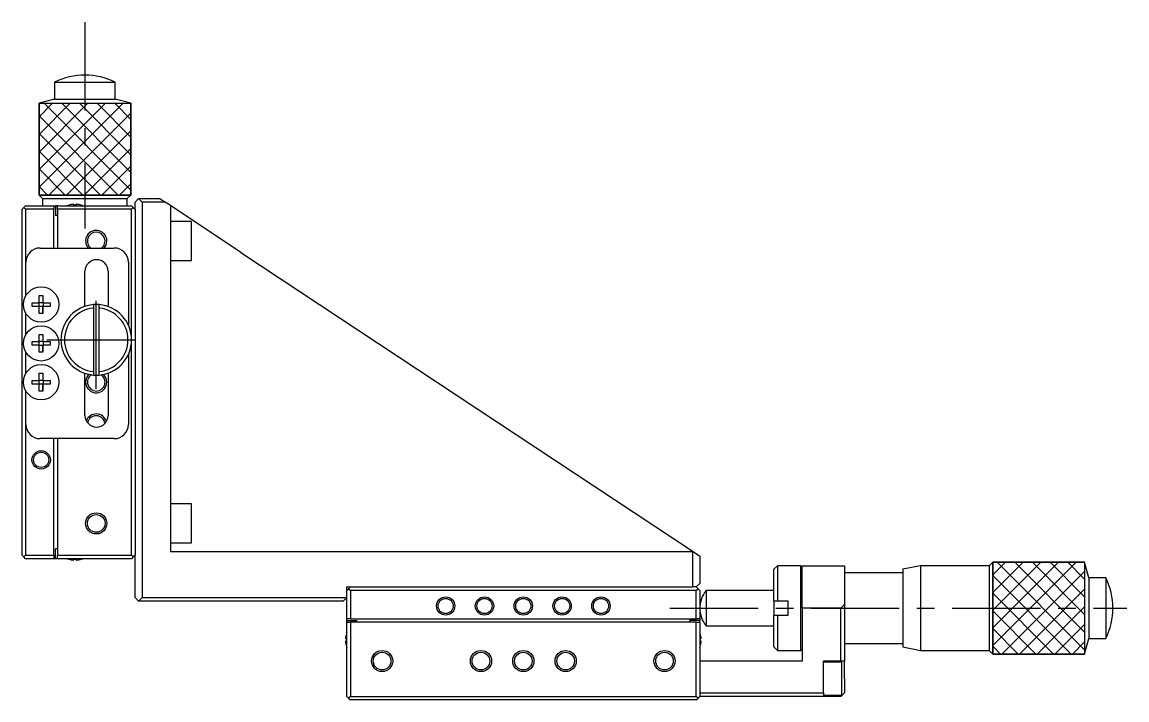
# Model space of a CAD drawing. Extents: x -319 to 370, y 6 to 505.
# Drawn here: x -262.4 to -105.9, y 237.8 to 333.8 of the extents above; entities that cross this region are included whole.
import ezdxf

# ---------------------------------------------------------------- set-up
doc = ezdxf.new("R2010")
doc.units = 0
doc.header["$LTSCALE"] = 10
doc.linetypes.add('CENTER', pattern=[2, 1.25, -0.25, 0.25, -0.25])
doc.linetypes.add('DASHED', pattern=[3.5, 2, -1.5])
doc.layers.get('0').update_dxf_attribs({"linetype": 'CONTINUOUS'})
doc.layers.add('CENTER', color=1, linetype='CENTER')

msp = doc.modelspace()

# ---------------------------------------------------------------- linework, layer by layer
at = {"color": 7, "linetype": 'CONTINUOUS'}
for p, q in [((-257.752918, 325.29641), (-249.152918, 325.29641)), ((-257.752918, 325.29641), (-257.752918, 322.885899)), ((-249.152918, 322.885899), (-249.152918, 325.29641)), ((-257.752918, 322.885899), (-259.952917, 322.296411)), ((-257.752918, 322.885899), (-249.152918, 322.885899)), ((-246.952919, 322.296411), (-249.152918, 322.885899)), ((-259.952917, 309.29641), (-259.452914, 308.796408)), ((-259.452914, 308.796408), (-247.452922, 308.796408)), ((-259.452914, 308.796408), (-259.452914, 307.796404)), ((-247.452922, 308.796408), (-246.952919, 309.29641)), ((-247.452922, 307.796404), (-247.452922, 308.796408)), ((-245.852918, 308.796404), (-246.352918, 308.296404)), ((-245.352918, 308.296404), (-245.852918, 308.796404)), ((-245.852918, 308.796404), (-242.852918, 308.796404)), ((-242.852918, 308.796404), (-242.097501, 308.296404)), ((-262.352918, 307.296404), (-262.102918, 307.546404)), ((-262.352918, 258.296404), (-262.352918, 307.296404)), ((-262.102918, 307.546404), (-261.852918, 307.796404)), ((-261.852918, 307.296404), (-262.102918, 307.546404)), ((-261.852918, 307.796404), (-257.852918, 307.796404)), ((-261.852918, 307.296404), (-261.852918, 294.983838)), ((-257.852918, 307.296404), (-261.852918, 307.296404)), ((-257.852918, 307.796404), (-257.852918, 307.296404)), ((-257.852918, 307.796404), (-257.602918, 307.796404)), ((-257.852918, 301.796404), (-257.852918, 307.296404)), ((-257.602918, 307.796404), (-257.602918, 306.396404)), ((-257.352918, 307.796404), (-257.602918, 307.796404)), ((-257.352918, 307.796404), (-246.852918, 307.796404)), ((-257.352918, 307.296404), (-257.352918, 307.796404)), ((-246.852918, 307.296404), (-257.352918, 307.296404)), ((-257.352918, 307.296404), (-257.352918, 301.796404)), ((-255.73928, 307.865926), (-255.741534, 307.870548)), ((-255.032918, 307.865926), (-255.032918, 307.986263)), ((-254.672918, 307.865926), (-255.032918, 307.865926)), ((-254.672918, 307.986263), (-254.672918, 307.865926)), ((-253.964302, 307.870548), (-253.966557, 307.865926)), ((-246.852918, 307.796404), (-246.602918, 307.546404)), ((-246.602918, 307.546404), (-246.852918, 307.296404)), ((-246.852918, 288.796404), (-246.852918, 307.296404)), ((-246.602918, 307.546404), (-246.352918, 307.296404)), ((-246.352918, 307.296404), (-246.352918, 308.296404)), ((-246.352918, 307.296404), (-246.352918, 258.296404)), ((-245.352918, 308.296404), (-245.352918, 252.296404)), ((-242.097501, 308.296404), (-245.352918, 308.296404)), ((-241.352918, 307.803576), (-242.097501, 308.296404)), ((-241.352918, 307.803576), (-241.352918, 258.796404)), ((-231.352918, 301.18472), (-241.352918, 307.803576)), ((-257.352918, 306.396404), (-257.602918, 306.396404)), ((-238.352918, 305.546404), (-241.352918, 305.546404)), ((-238.352918, 300.046404), (-238.352918, 305.546404)), ((-259.802918, 301.796404), (-249.302918, 301.796404)), ((-231.352918, 301.18472), (-167.311159, 258.796404)), ((-261.802918, 295.072139), (-261.802918, 299.796404)), ((-247.302918, 299.796404), (-247.302918, 290.869445)), ((-241.352918, 300.046404), (-238.352918, 300.046404)), ((-253.452918, 293.533492), (-253.452918, 298.496404)), ((-250.152918, 298.496404), (-250.152918, 293.498531)), ((-259.912918, 295.054994), (-259.392918, 295.054994)), ((-259.912918, 294.056404), (-259.912918, 295.054994)), ((-259.392918, 295.054994), (-259.392918, 294.056404)), ((-259.392918, 295.054994), (-259.392918, 294.097779)), ((-260.911508, 294.056404), (-259.912918, 294.056404)), ((-260.911508, 293.536404), (-260.911508, 294.056404)), ((-259.912918, 293.536404), (-260.911508, 293.536404)), ((-259.954293, 293.536404), (-259.954293, 294.056404)), ((-259.912918, 294.097779), (-259.392918, 294.097779)), ((-259.912918, 292.537815), (-259.912918, 293.536404)), ((-259.392918, 293.495029), (-259.912918, 293.495029)), ((-259.392918, 294.097779), (-259.392918, 294.056404)), ((-259.392918, 294.056404), (-258.394329, 294.056404)), ((-259.392918, 293.536404), (-259.392918, 292.537815)), ((-258.394329, 293.536404), (-259.392918, 293.536404)), ((-259.392918, 293.536404), (-259.392918, 293.495029)), ((-259.392918, 292.537815), (-259.392918, 293.495029)), ((-259.351543, 294.056404), (-259.351543, 293.536404)), ((-258.394329, 294.056404), (-258.394329, 293.536404)), ((-252.252918, 293.780378), (-252.252918, 293.278591)), ((-252.252918, 293.278591), (-252.252918, 284.314217)), ((-251.452918, 283.81243), (-251.452918, 293.780378)), ((-251.452918, 293.278591), (-251.452918, 293.780378)), ((-251.452918, 284.314217), (-251.452918, 293.278591)), ((-261.852918, 292.60897), (-261.852918, 289.483838)), ((-261.802918, 289.572139), (-261.802918, 292.520669)), ((-259.392918, 292.537815), (-259.912918, 292.537815)), ((-259.912918, 289.554994), (-259.392918, 289.554994)), ((-259.912918, 288.556404), (-259.912918, 289.554994)), ((-259.392918, 289.554994), (-259.392918, 288.556404)), ((-259.392918, 289.554994), (-259.392918, 288.597779)), ((-260.911508, 288.036404), (-260.911508, 288.556404)), ((-260.911508, 288.556404), (-259.912918, 288.556404)), ((-259.912918, 288.036404), (-260.911508, 288.036404)), ((-259.954293, 288.036404), (-259.954293, 288.556404)), ((-259.912918, 288.597779), (-259.392918, 288.597779)), ((-259.912918, 287.037815), (-259.912918, 288.036404)), ((-259.392918, 287.995029), (-259.912918, 287.995029)), ((-259.392918, 288.597779), (-259.392918, 288.556404)), ((-259.392918, 288.556404), (-258.394329, 288.556404)), ((-259.392918, 288.036404), (-259.392918, 287.037815)), ((-258.394329, 288.036404), (-259.392918, 288.036404)), ((-259.392918, 288.036404), (-259.392918, 287.995029)), ((-259.392918, 287.037815), (-259.392918, 287.995029)), ((-259.351543, 288.556404), (-259.351543, 288.036404)), ((-258.394329, 288.556404), (-258.394329, 288.036404)), ((-246.852918, 258.296404), (-246.852918, 288.796404)), ((-261.852918, 287.10897), (-261.852918, 283.983838)), ((-261.802918, 284.072139), (-261.802918, 287.020669)), ((-259.392918, 287.037815), (-259.912918, 287.037815)), ((-247.302918, 286.723363), (-247.302918, 276.796404)), ((-259.912918, 284.054994), (-259.392918, 284.054994)), ((-259.912918, 283.056404), (-259.912918, 284.054994)), ((-259.392918, 284.054994), (-259.392918, 283.056404)), ((-259.392918, 284.054994), (-259.392918, 283.097779)), ((-253.452918, 278.096404), (-253.452918, 284.059316)), ((-252.252918, 284.314217), (-252.252918, 283.81243)), ((-251.452918, 283.81243), (-251.452918, 284.314217)), ((-250.152918, 284.094277), (-250.152918, 278.096404)), ((-260.911508, 282.536404), (-260.911508, 283.056404)), ((-260.911508, 283.056404), (-259.912918, 283.056404)), ((-259.912918, 282.536404), (-260.911508, 282.536404)), ((-259.954293, 282.536404), (-259.954293, 283.056404)), ((-259.912918, 283.097779), (-259.392918, 283.097779)), ((-259.912918, 281.537815), (-259.912918, 282.536404)), ((-259.392918, 282.495029), (-259.912918, 282.495029)), ((-259.392918, 283.097779), (-259.392918, 283.056404)), ((-259.392918, 283.056404), (-258.394329, 283.056404)), ((-259.392918, 282.536404), (-259.392918, 281.537815)), ((-258.394329, 282.536404), (-259.392918, 282.536404)), ((-259.392918, 282.536404), (-259.392918, 282.495029)), ((-259.392918, 281.537815), (-259.392918, 282.495029)), ((-259.351543, 283.056404), (-259.351543, 282.536404)), ((-258.394329, 283.056404), (-258.394329, 282.536404)), ((-261.852918, 281.60897), (-261.852918, 258.296404)), ((-261.802918, 276.796404), (-261.802918, 281.520669)), ((-259.392918, 281.537815), (-259.912918, 281.537815)), ((-249.302918, 274.796404), (-259.802918, 274.796404)), ((-257.852918, 258.296404), (-257.852918, 274.796404)), ((-257.352918, 274.796404), (-257.352918, 258.296404)), ((-238.352918, 265.546404), (-241.352918, 265.546404)), ((-238.352918, 260.046404), (-238.352918, 265.546404)), ((-241.352918, 260.046404), (-238.352918, 260.046404)), ((-262.102918, 258.046404), (-262.352918, 258.296404)), ((-262.102918, 258.046404), (-261.852918, 258.296404)), ((-261.852918, 258.296404), (-257.852918, 258.296404)), ((-257.852918, 258.296404), (-257.852918, 257.796404)), ((-257.602918, 257.796404), (-257.602918, 259.196404)), ((-257.352918, 259.196404), (-257.602918, 259.196404)), ((-257.352918, 258.296404), (-246.852918, 258.296404)), ((-257.352918, 257.796404), (-257.352918, 258.296404)), ((-246.852918, 258.296404), (-246.602918, 258.046404)), ((-246.352918, 258.296404), (-246.602918, 258.046404)), ((-246.352918, 252.296404), (-246.352918, 258.296404)), ((-241.352918, 258.796404), (-212.602918, 258.796404)), ((-212.602918, 258.796404), (-210.102918, 258.796404)), ((-210.102918, 258.796404), (-172.602918, 258.796404)), ((-172.602918, 258.796404), (-170.102918, 258.796404)), ((-170.102918, 258.796404), (-167.352918, 258.796404)), ((-167.352918, 253.796404), (-167.352918, 258.796404)), ((-167.352918, 258.796404), (-167.311159, 258.796404)), ((-167.311159, 258.796404), (-166.352918, 258.162159)), ((-261.852918, 257.796404), (-262.102918, 258.046404)), ((-257.852918, 257.796404), (-261.852918, 257.796404)), ((-257.602918, 257.796404), (-257.852918, 257.796404)), ((-257.352918, 257.796404), (-257.602918, 257.796404)), ((-246.852918, 257.796404), (-257.352918, 257.796404)), ((-255.741534, 257.72226), (-255.73928, 257.726882)), ((-255.032918, 257.726882), (-254.672918, 257.726882)), ((-255.032918, 257.606545), (-255.032918, 257.726882)), ((-254.672918, 257.726882), (-254.672918, 257.606545)), ((-253.966557, 257.726882), (-253.964302, 257.72226)), ((-246.602918, 258.046404), (-246.852918, 257.796404)), ((-166.352918, 258.162159), (-166.352918, 254.296404)), ((-155.352918, 256.796404), (-155.852918, 256.296404)), ((-155.352918, 256.796404), (-155.352918, 251.796404)), ((-152.052918, 256.796404), (-155.352918, 256.796404)), ((-152.052918, 250.796404), (-152.052918, 256.796404)), ((-151.852918, 256.596404), (-152.052918, 256.796404)), ((-151.852918, 250.796404), (-151.852918, 256.796404)), ((-151.852918, 256.796404), (-145.852918, 256.796404)), ((-145.852918, 256.796404), (-145.852918, 251.296404)), ((-135.102919, 256.7964), (-137.602918, 256.296401)), ((-135.102919, 256.7964), (-135.102919, 244.796408)), ((-125.352914, 256.7964), (-135.102919, 256.7964)), ((-124.852912, 257.296403), (-125.352914, 256.7964)), ((-125.352914, 256.7964), (-125.352914, 244.796408)), ((-111.263423, 255.096404), (-111.852911, 257.296403)), ((-155.852918, 251.796404), (-155.852918, 256.296404)), ((-137.602918, 255.796404), (-145.852918, 255.796404)), ((-137.602918, 256.296401), (-137.602918, 245.296407)), ((-111.263423, 255.096404), (-111.263423, 246.496404)), ((-108.852912, 255.096404), (-111.263423, 255.096404)), ((-108.852912, 255.096404), (-108.852912, 246.496404)), ((-216.352918, 253.796404), (-212.602918, 253.796404)), ((-216.352918, 252.296404), (-216.352918, 253.796404)), ((-216.352918, 253.296404), (-216.102918, 253.546404)), ((-216.102918, 253.546404), (-215.852918, 253.796404)), ((-216.102918, 253.546404), (-215.852918, 253.296404)), ((-212.602918, 253.796404), (-210.102918, 253.796404)), ((-210.102918, 253.796404), (-172.602918, 253.796404)), ((-172.602918, 253.796404), (-170.102918, 253.796404)), ((-170.102918, 253.796404), (-167.352918, 253.796404)), ((-166.852918, 253.796404), (-167.352918, 253.796404)), ((-166.852918, 253.796404), (-166.352918, 254.296404)), ((-166.852918, 253.796404), (-166.602918, 253.546404)), ((-166.852918, 253.296404), (-166.602918, 253.546404)), ((-166.602918, 253.546404), (-166.352918, 253.296404)), ((-246.352918, 252.296404), (-245.852918, 251.796404)), ((-245.852918, 251.796404), (-245.352918, 252.296404)), ((-245.352918, 252.296404), (-216.352918, 252.296404)), ((-216.352918, 252.296404), (-216.852918, 251.796404)), ((-216.352918, 249.296404), (-216.352918, 252.296404)), ((-215.852918, 253.296404), (-215.852918, 249.296404)), ((-166.852918, 253.296404), (-215.852918, 253.296404)), ((-166.852918, 249.296404), (-166.852918, 253.296404)), ((-166.352918, 253.296404), (-166.352918, 249.296404)), ((-165.475409, 253.2964), (-165.475409, 248.296408)), ((-155.852918, 253.2964), (-165.475409, 253.2964)), ((-216.852918, 251.796404), (-245.852918, 251.796404)), ((-155.852918, 251.796476), (-155.852918, 250.796421)), ((-155.352918, 251.796404), (-155.852918, 251.796404)), ((-155.852918, 250.796421), (-155.852918, 249.796404)), ((-153.852918, 251.796404), (-155.352918, 251.796404)), ((-153.852918, 249.796404), (-153.852918, 251.796404)), ((-152.052918, 244.796404), (-152.052918, 250.796404)), ((-146.352918, 250.796404), (-151.852918, 250.796404)), ((-151.852918, 250.796404), (-151.852918, 243.296404)), ((-146.352918, 250.796404), (-145.852918, 251.296404)), ((-146.352918, 243.296404), (-146.352918, 250.796404)), ((-145.852918, 251.296404), (-145.852918, 243.296404)), ((-215.852918, 249.296404), (-216.352918, 249.296404)), ((-216.352918, 249.046404), (-216.352918, 249.296404)), ((-216.352918, 249.046404), (-214.952918, 249.046404)), ((-216.352918, 248.796404), (-216.352918, 249.046404)), ((-215.852918, 249.296404), (-166.852918, 249.296404)), ((-214.952918, 248.796404), (-214.952918, 249.046404)), ((-166.352918, 249.046404), (-167.752918, 249.046404)), ((-167.752918, 248.796404), (-167.752918, 249.046404)), ((-166.352918, 249.296404), (-166.852918, 249.296404)), ((-166.352918, 249.296404), (-166.352918, 249.046404)), ((-166.352918, 248.796404), (-166.352918, 249.046404)), ((-155.852918, 245.296404), (-155.852918, 249.796404)), ((-155.852918, 249.796404), (-155.352918, 249.796404)), ((-155.352918, 249.796404), (-155.352918, 244.796404)), ((-155.352918, 249.796404), (-153.852918, 249.796404)), ((-216.352918, 238.296404), (-216.352918, 248.796404)), ((-216.352918, 248.796404), (-215.852918, 248.796404)), ((-215.852918, 248.796404), (-215.852918, 238.296404)), ((-166.852918, 248.796404), (-215.852918, 248.796404)), ((-166.852918, 238.296404), (-166.852918, 248.796404)), ((-166.852918, 248.796404), (-166.352918, 248.796404)), ((-166.352918, 248.796404), (-166.352918, 238.296404)), ((-165.475409, 248.296408), (-155.852918, 248.296408)), ((-216.542777, 246.476404), (-216.42244, 246.476404)), ((-216.42244, 246.116404), (-216.542777, 246.116404)), ((-216.427062, 247.18502), (-216.42244, 247.182766)), ((-216.42244, 246.476404), (-216.42244, 246.116404)), ((-166.283397, 247.182766), (-166.278774, 247.18502)), ((-166.283397, 246.476404), (-166.163059, 246.476404)), ((-166.283397, 246.116404), (-166.283397, 246.476404)), ((-166.163059, 246.116404), (-166.283397, 246.116404)), ((-145.852918, 245.796404), (-137.602918, 245.796404)), ((-111.852911, 244.296405), (-111.263423, 246.496404)), ((-111.263423, 246.496404), (-108.852912, 246.496404)), ((-216.42244, 245.410043), (-216.427062, 245.407788)), ((-166.278774, 245.407788), (-166.283397, 245.410043)), ((-155.852918, 245.296404), (-155.352918, 244.796404)), ((-155.352918, 244.796404), (-152.052918, 244.796404)), ((-152.052918, 244.796404), (-151.852918, 244.996404)), ((-137.602918, 245.296407), (-135.102919, 244.796408)), ((-135.102919, 244.796408), (-125.352914, 244.796408)), ((-125.352914, 244.796408), (-124.852912, 244.296405)), ((-151.852918, 243.296404), (-166.352918, 243.296404)), ((-146.352918, 243.296404), (-148.852918, 243.296404)), ((-148.852918, 238.796404), (-148.852918, 243.296404)), ((-146.252918, 243.146404), (-148.852918, 243.146404)), ((-145.852918, 243.296404), (-146.352918, 243.296404)), ((-146.252918, 238.446404), (-146.252918, 243.146404)), ((-145.852918, 240.796404), (-145.852918, 243.296404)), ((-145.852918, 240.796404), (-145.852918, 238.796404)), ((-216.102918, 238.046404), (-216.352918, 238.296404)), ((-215.852918, 238.296404), (-216.102918, 238.046404)), ((-216.102918, 238.046404), (-215.852918, 237.796404)), ((-215.852918, 238.296404), (-166.852918, 238.296404)), ((-166.602918, 238.046404), (-166.852918, 238.296404)), ((-166.852918, 237.796404), (-166.602918, 238.046404)), ((-166.352918, 238.296404), (-166.602918, 238.046404)), ((-166.352918, 238.796404), (-148.852918, 238.796404)), ((-148.852918, 238.296404), (-166.352918, 238.296404)), ((-148.852918, 238.796404), (-148.852918, 238.296404)), ((-148.852918, 238.446404), (-146.252918, 238.446404)), ((-146.352918, 238.296404), (-148.852918, 238.296404)), ((-146.352918, 238.296404), (-145.852918, 238.796404)), ((-166.852918, 237.796404), (-215.852918, 237.796404))]:
    msp.add_line(p, q, dxfattribs=at)
at = {"color": 3, "linetype": 'CONTINUOUS'}
for p, q in [((-259.952917, 322.296411), (-246.952919, 322.296411)), ((-259.952917, 322.296411), (-259.952917, 309.29641)), ((-259.952917, 320.39776), (-258.054267, 322.296411)), ((-259.952917, 317.89776), (-255.554267, 322.296411)), ((-259.952917, 315.39776), (-253.054267, 322.296411)), ((-259.952917, 312.89776), (-250.554267, 322.296411)), ((-259.952917, 310.39776), (-248.054267, 322.296411)), ((-259.239904, 322.296411), (-246.952919, 310.009427)), ((-258.554268, 309.29641), (-246.952919, 320.897758)), ((-256.739904, 322.296411), (-246.952919, 312.509427)), ((-254.239904, 322.296411), (-246.952919, 315.009427)), ((-251.739904, 322.296411), (-246.952919, 317.509427)), ((-249.239904, 322.296411), (-246.952919, 320.009427)), ((-246.952919, 309.29641), (-246.952919, 322.296411)), ((-259.952917, 320.509425), (-248.739903, 309.29641)), ((-259.952917, 318.009425), (-251.239903, 309.29641)), ((-256.054268, 309.29641), (-246.952919, 318.397758)), ((-259.952917, 315.509425), (-253.739903, 309.29641)), ((-253.554268, 309.29641), (-246.952919, 315.897758)), ((-259.952917, 313.009425), (-256.239903, 309.29641)), ((-251.054268, 309.29641), (-246.952919, 313.397758)), ((-259.952917, 310.509425), (-258.739903, 309.29641)), ((-248.554268, 309.29641), (-246.952919, 310.897758)), ((-259.952917, 309.29641), (-246.952919, 309.29641)), ((-251.607058, 261.570822), (-251.464565, 261.608262)), ((-251.464565, 261.608262), (-251.35277, 261.650825)), ((-124.852912, 257.296403), (-124.852912, 244.296405)), ((-111.852911, 257.296403), (-124.852912, 257.296403)), ((-124.852912, 255.497765), (-123.054275, 257.296403)), ((-124.852912, 252.997765), (-120.554275, 257.296403)), ((-124.852912, 250.497765), (-118.054275, 257.296403)), ((-124.852912, 247.997765), (-115.554275, 257.296403)), ((-124.852912, 245.497765), (-113.054275, 257.296403)), ((-124.239896, 257.296403), (-111.852911, 244.909419)), ((-121.739896, 257.296403), (-111.852911, 247.409419)), ((-119.239896, 257.296403), (-111.852911, 249.909419)), ((-116.739896, 257.296403), (-111.852911, 252.409419)), ((-114.239896, 257.296403), (-111.852911, 254.909419)), ((-111.852911, 257.296403), (-111.852911, 244.296405)), ((-124.852912, 255.40942), (-113.739898, 244.296405)), ((-123.554273, 244.296405), (-111.852911, 255.997766)), ((-124.852912, 252.90942), (-116.239898, 244.296405)), ((-121.054273, 244.296405), (-111.852911, 253.497766)), ((-124.852912, 250.40942), (-118.739898, 244.296405)), ((-118.554273, 244.296405), (-111.852911, 250.997766)), ((-124.852912, 247.90942), (-121.239898, 244.296405)), ((-116.054273, 244.296405), (-111.852911, 248.497766)), ((-113.554273, 244.296405), (-111.852911, 245.997766)), ((-124.852912, 245.40942), (-123.739898, 244.296405)), ((-124.852912, 244.296405), (-111.852911, 244.296405)), ((-212.578501, 243.050543), (-212.545814, 242.922908)), ((-172.578501, 243.050543), (-172.545814, 242.922908)), ((-172.529491, 242.874295), (-172.470946, 242.737374))]:
    msp.add_line(p, q, dxfattribs=at)
at = {"color": 3, "linetype": 'DASHED'}
for p, q in [((-259.952917, 309.29641), (-259.952917, 322.296411)), ((-259.952917, 322.296411), (-246.952919, 322.296411)), ((-246.952919, 322.296411), (-246.952919, 309.29641)), ((-246.952919, 309.29641), (-259.952917, 309.29641)), ((-124.852912, 244.296405), (-124.852912, 257.296403)), ((-124.852912, 257.296403), (-111.852911, 257.296403)), ((-111.852911, 257.296403), (-111.852911, 244.296405)), ((-111.852911, 244.296405), (-124.852912, 244.296405))]:
    msp.add_line(p, q, dxfattribs=at)
at = {"color": 7, "linetype": 'CONTINUOUS'}
for centre, radius in [((-259.652918, 293.796404), 2.5), ((-259.652918, 288.296404), 2.5), ((-259.652918, 282.796404), 2.5), ((-259.652918, 271.796404), 1.075), ((-251.852918, 262.796404), 1.25), ((-202.352918, 251.096404), 1.075), ((-196.852918, 251.096404), 1.075), ((-191.352918, 251.096404), 1.075), ((-185.852918, 251.096404), 1.075), ((-180.352918, 251.096404), 1.075), ((-211.352918, 243.296404), 1.25), ((-197.352918, 243.296404), 1.25), ((-191.352918, 243.296404), 1.25), ((-185.352918, 243.296404), 1.25), ((-171.352918, 243.296404), 1.25)]:
    msp.add_circle(centre, radius, dxfattribs=at)
at = {"color": 3, "linetype": 'CONTINUOUS'}
for centre, radius in [((-259.652918, 271.796404), 1.3), ((-251.852918, 262.796404), 1.5), ((-202.352918, 251.096404), 1.3), ((-196.852918, 251.096404), 1.3), ((-191.352918, 251.096404), 1.3), ((-185.852918, 251.096404), 1.3), ((-180.352918, 251.096404), 1.3), ((-211.352918, 243.296404), 1.5), ((-197.352918, 243.296404), 1.5), ((-191.352918, 243.296404), 1.5), ((-185.352918, 243.296404), 1.5), ((-171.352918, 243.296404), 1.5)]:
    msp.add_circle(centre, radius, dxfattribs=at)
at = {"color": 7, "linetype": 'CONTINUOUS'}
for centre, radius, start, end in [((-253.452918, 316.55141), 9.745001, 63.816209, 116.183791), ((-254.852918, 304.796404), 3.2, 106.122533, 110.364135), ((-254.852918, 304.796404), 3.194933, 93.229709, 106.106712), ((-254.852918, 304.796404), 3.194933, 73.893288, 86.770291), ((-254.852918, 304.796404), 3.2, 69.635865, 73.877467), ((-251.852918, 302.796404), 1.25, 306.869898, 233.130102), ((-259.802918, 299.796404), 2, 90, 180), ((-249.302918, 299.796404), 2, 0, 90), ((-251.802918, 298.496404), 1.65, 0, 180), ((-251.852918, 288.796404), 5, 94.588566, 265.411434), ((-251.852918, 288.796404), 4.5, 95.099689, 264.900311), ((-251.852918, 288.796404), 5, 85.411434, 94.588566), ((-251.852918, 288.796404), 5, 274.588566, 85.411434), ((-251.852918, 288.796404), 4.5, 275.099689, 84.900311), ((-251.852918, 282.796404), 1.25, 123.12294, 270), ((-251.852918, 288.796404), 5, 265.411434, 274.588566), ((-251.852918, 282.796404), 1.25, 270, 56.87706), ((-251.802918, 278.096404), 1.65, 180, 0), ((-251.852918, 276.796404), 1.25, 7.220583, 168.374221), ((-259.802918, 276.796404), 2, 180, 270), ((-249.302918, 276.796404), 2, 270, 0), ((-254.852918, 260.796404), 3.2, 249.635865, 253.877467), ((-254.852918, 260.796404), 3.194933, 253.893288, 266.770291), ((-254.852918, 260.796404), 3.194933, 273.229709, 286.106712), ((-254.852918, 260.796404), 3.2, 286.122533, 290.364135), ((-117.597913, 250.796404), 9.745001, 333.816209, 26.183791), ((-162.352914, 250.796404), 3.999997, 141.317811, 180), ((-162.352914, 250.796404), 3.999997, 180, 218.682189), ((-213.352918, 246.296404), 3.2, 159.635865, 163.877467), ((-169.352918, 246.296404), 3.2, 16.122533, 20.364135), ((-213.352918, 246.296404), 3.194933, 163.893288, 176.770291), ((-213.352918, 246.296404), 3.194933, 183.229709, 196.106712), ((-169.352918, 246.296404), 3.194933, 3.229709, 16.106712), ((-169.352918, 246.296404), 3.194933, 343.893288, 356.770291), ((-213.352918, 246.296404), 3.2, 196.122533, 200.364135), ((-169.352918, 246.296404), 3.2, 339.635865, 343.877467)]:
    msp.add_arc(centre, radius, start, end, dxfattribs=at)
at = {"color": 3, "linetype": 'CONTINUOUS'}
for centre, start, end in [((-251.852918, 302.796404), 0, 221.810315), ((-251.852918, 302.796404), 318.189685, 0), ((-251.852918, 282.796404), 131.810315, 0), ((-251.852918, 282.796404), 0, 47.401187), ((-251.852918, 276.796404), 16.012751, 159.582053)]:
    msp.add_arc(centre, 1.5, start, end, dxfattribs=at)
at = {"layer": 'CENTER', "color": 1, "linetype": 'CENTER'}
for p, q in [((-253.452918, 333.796408), (-253.452918, 304.546408)), ((-251.852918, 281.796404), (-251.852918, 295.796404)), ((-258.852918, 288.796404), (-244.852918, 288.796404)), ((-170.602915, 250.796404), (-105.852915, 250.796404))]:
    msp.add_line(p, q, dxfattribs=at)

doc.saveas('drawing.dxf')
